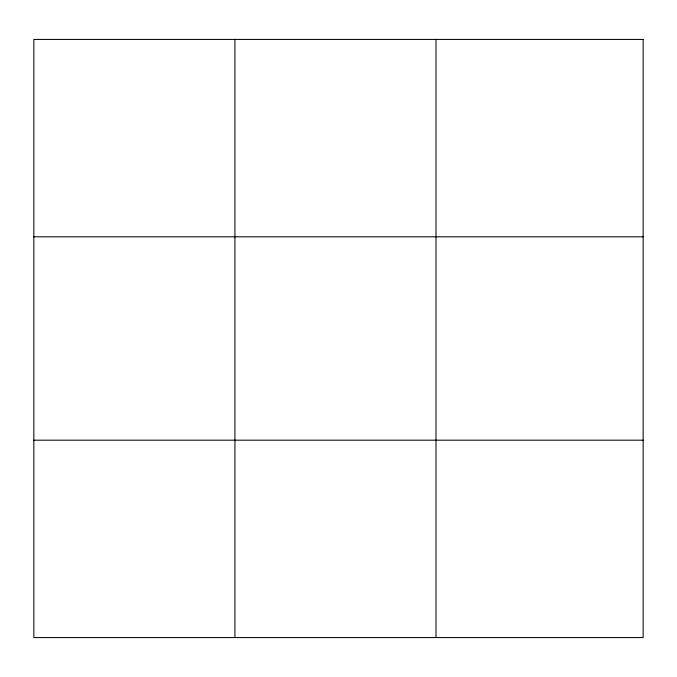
<?xml version="1.0" encoding="UTF-8"?>
<svg xmlns="http://www.w3.org/2000/svg" width="677" height="677" viewBox="0 0 677 677"><rect width="100%" height="100%" fill="white"/><g stroke="black" fill="none" stroke-linecap="round" stroke-linejoin="round"><path stroke-width="1.02" d="M234.919 637.573L234.919 39.427M435.988 637.573L435.988 39.427M33.85 236.815L643.15 236.815M33.85 440.185L643.15 440.185M643.15 39.427L643.15 637.573L33.85 637.573L33.85 39.427L643.15 39.427"/></g></svg>
